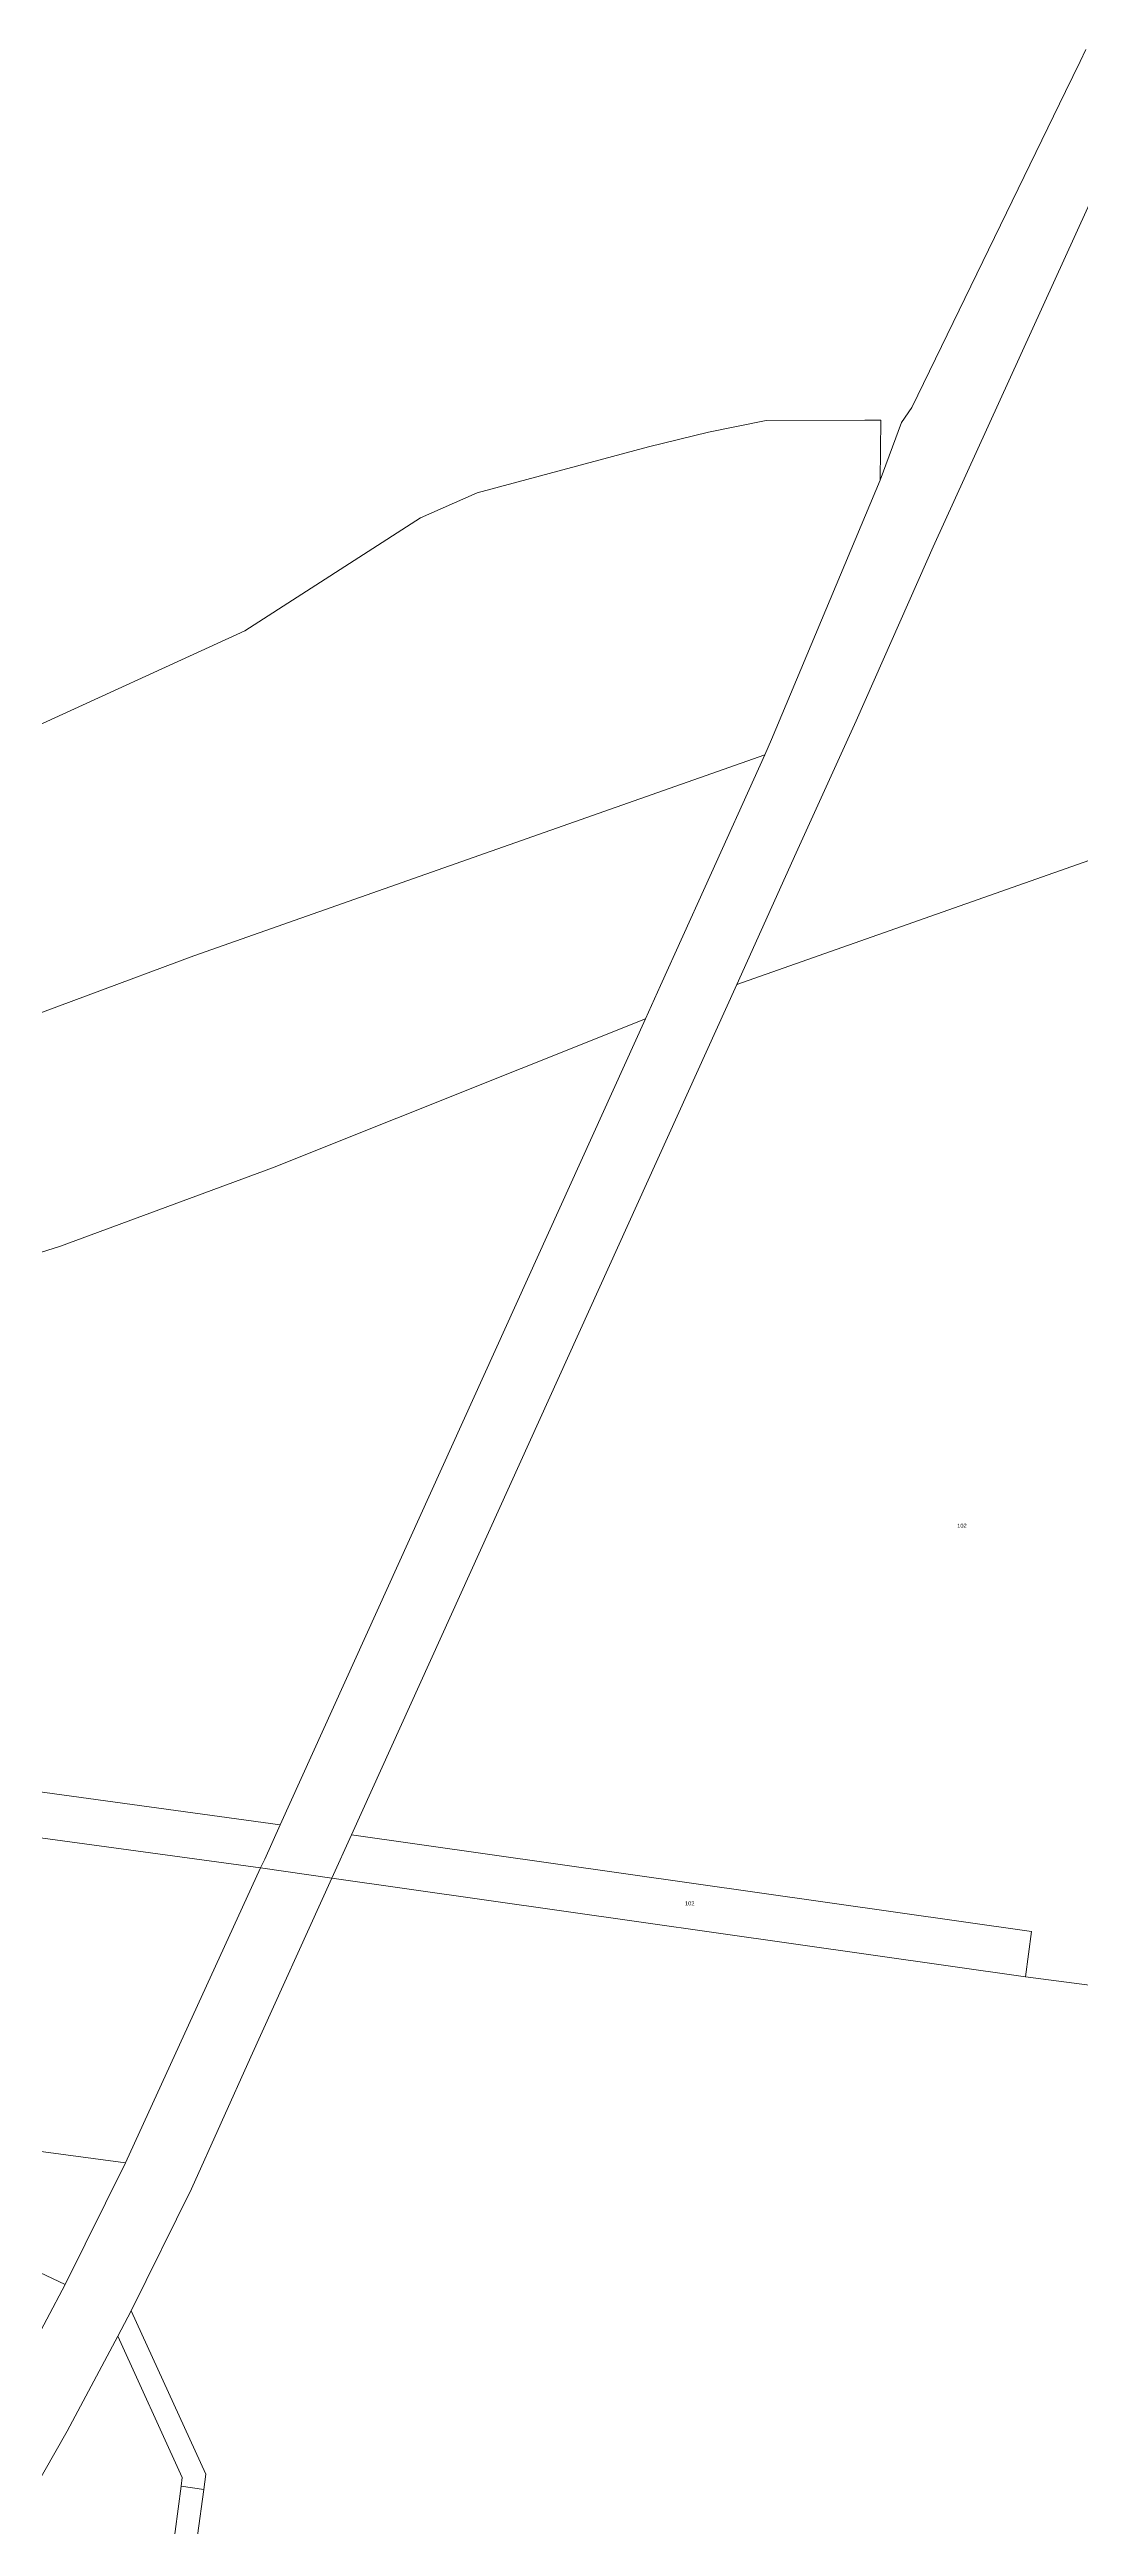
# Model space of a CAD drawing. Header units: metres. Extents: x 264899 to 270320, y 6185871 to 6191197.
# Drawn here: x 268589 to 269046, y 6187724 to 6188821 of the extents above; entities that cross this region are included whole.
import ezdxf

# ---------------------------------------------------------------- set-up
doc = ezdxf.new("R2010")
doc.units = ezdxf.units.M
doc.layers.add('Cadastre Land Parcels_SP_EXT', color=118, linetype='Continuous', lineweight=15)
doc.styles.get("Standard").update_dxf_attribs({"font": 'arial.ttf'})

msp = doc.modelspace()

# ---------------------------------------------------------------- linework, layer by layer
at = {"layer": 'Cadastre Land Parcels_SP_EXT', "linetype": 'Continuous'}
for points in [[(269048.5, 6188821.3), (269045.9, 6188815.9), (269039.5, 6188802.6), (269036.8, 6188797.2), (268971.4, 6188662.7), (268966.8, 6188656.1), (268957.4, 6188630.5), (268909.2, 6188515.6), (268906.3, 6188508.8), (268879.9, 6188450.4), (268860, 6188406.6), (268853.4, 6188391.9), (268691.6, 6188034.8), (268684.7, 6188019.6), (268682.9, 6188015.7), (268714.4, 6188011.2), (268723.1, 6188030.3), (268893.8, 6188407.1), (268920.2, 6188465.4), (268946.7, 6188523.8), (268978.1, 6188594.6), (268980.9, 6188601), (269068.4, 6188793)], [(268567.2, 6187713.8), (268597.2, 6187766.2), (268619.6, 6187808.3), (268625.5, 6187819.5), (268652.3, 6187873.5), (268678.6, 6187932), (268714.4, 6188011.2), (268682.9, 6188015.7), (268623.1, 6187885.1), (268596.3, 6187831.1), (268571.9, 6187785.1), (268534.8, 6187720.6)], [(269359.8, 6187923.4), (269021.7, 6187967.5), (268714.4, 6188011.2), (268678.6, 6187932), (268652.3, 6187873.5), (268625.5, 6187819.5), (268658.6, 6187747.1), (268657.7, 6187740.3), (268654.9, 6187720)], [(268571.9, 6187785.1), (268596.3, 6187831.1), (268596.3, 6187831.1), (268534.1, 6187860.6)]]:
    msp.add_lwpolyline(points, dxfattribs=at)
for points in [[(268906.3, 6188508.8), (268909.2, 6188515.6), (268957.4, 6188630.5), (268957.6, 6188657), (268950.6, 6188657), (268906.9, 6188656.9), (268881.3, 6188651.8), (268854.8, 6188645.2), (268778.8, 6188624.9), (268753.7, 6188613.8), (268675.9, 6188563.7), (268576, 6188517.9), (268497.3, 6188494.8), (268472.2, 6188492.3), (268422.5, 6188489.4), (268320.5, 6188512.6), (268313.9, 6188513), (268280.6, 6188276), (268467.6, 6188345.4), (268559.6, 6188384.9), (268653.3, 6188419.7), (268906.3, 6188508.8)], [(269375.5, 6187929.7), (269408.7, 6187981.6), (269458, 6188065.7), (269513.3, 6188170.5), (269522.6, 6188211), (269330.4, 6188235.7), (269058.1, 6188270.6), (269067.8, 6188347.8), (269069.9, 6188364.1), (269083.8, 6188474), (268893.8, 6188407.1), (268723.1, 6188030.3), (269024.4, 6187987.5), (269021.7, 6187967.5), (269359.8, 6187923.4), (269370.3, 6187922), (269375.5, 6187929.7)], [(268853.4, 6188391.9), (268688.1, 6188325.9), (268594.3, 6188291.1), (268498.8, 6188261), (268266.8, 6188174.9), (268266.2, 6188174.6), (268255.1, 6188094.8), (268691.6, 6188034.8), (268853.4, 6188391.9)], [(268682.9, 6188015.7), (268569.1, 6188031.2), (268552.2, 6187904.7), (268530.3, 6187883.2), (268530.9, 6187882.6), (268531.4, 6187882), (268531.9, 6187881.4), (268532.4, 6187880.7), (268532.8, 6187880.1), (268533.3, 6187879.4), (268533.7, 6187878.7), (268534, 6187877.9), (268534.4, 6187877.2), (268534.7, 6187876.5), (268534.9, 6187875.7), (268535.2, 6187875), (268535.4, 6187874.2), (268555.7, 6187894.1), (268623.1, 6187885.1), (268682.9, 6188015.7)], [(269024.4, 6187987.5), (268723.1, 6188030.3), (268714.4, 6188011.2), (269021.7, 6187967.5), (269024.4, 6187987.5)], [(268623.1, 6187885.1), (268555.7, 6187894.1), (268535.4, 6187874.2), (268535.6, 6187873.5), (268535.8, 6187872.8), (268535.9, 6187872), (268536, 6187871.3), (268536.1, 6187870.6), (268536.2, 6187869.8), (268536.2, 6187869.1), (268536.2, 6187868.4), (268536.1, 6187867.6), (268536.1, 6187866.9), (268536, 6187866.2), (268535.8, 6187865.4), (268535.7, 6187864.7), (268535.5, 6187864), (268535.3, 6187863.3), (268535, 6187862.6), (268534.7, 6187861.9), (268534.4, 6187861.3), (268534.1, 6187860.6), (268596.3, 6187831.1), (268623.1, 6187885.1)], [(268658.6, 6187747.1), (268625.5, 6187819.5), (268619.6, 6187808.3), (268648.2, 6187745.6), (268647.7, 6187741.8), (268657.7, 6187740.3), (268658.6, 6187747.1)], [(268642.3, 6187701.4), (268645, 6187721.7), (268647.7, 6187741.8), (268648.2, 6187745.6), (268619.6, 6187808.3), (268597.2, 6187766.2), (268567.2, 6187713.8), (268535.8, 6187662.2), (268502.8, 6187611.7), (268573.2, 6187573.7), (268621.6, 6187547.5), (268642.3, 6187701.4)]]:
    msp.add_lwpolyline(points, close=True, dxfattribs=at)

# ---------------------------------------------------------------- texts
at = {"layer": 'Cadastre Land Parcels_SP_EXT'}
for p in [(268991.5, 6188166.4), (268870.9, 6187999.1)]:
    msp.add_text('102', height=1.8, dxfattribs=at).set_placement(p)

doc.saveas('drawing.dxf')
